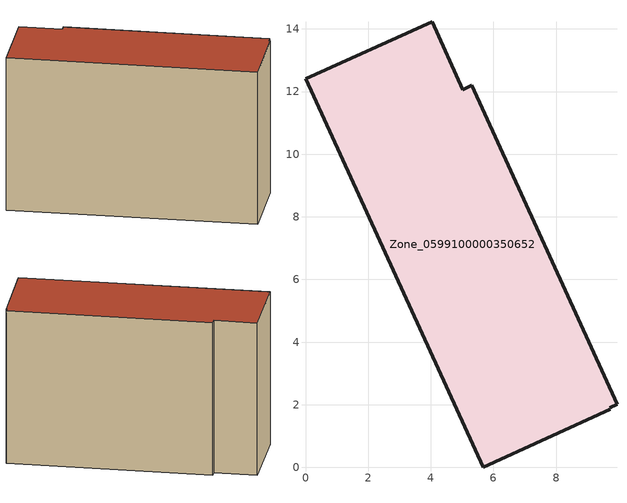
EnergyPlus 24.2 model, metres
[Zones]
Zone_0599100000350652
 floor ground (C_G): 5.67,0 0,12.41 4.04,14.23 5.02,12.06 5.31,12.19 9.94,2.01 9.71,1.91 9.73,1.86 z0
 wall outside (C_F): 5.02,12.06 4.04,14.23 0,12.41 5.67,0 9.73,1.86 9.71,1.91 9.94,2.01 5.31,12.19 5.02,12.06 z0:8.84
 roof outside (C_R): 9.94,2.01 5.31,12.19 5.02,12.06 4.04,14.23 0,12.41 5.67,0 9.73,1.86 9.71,1.91 z8.84
[BUILDING]
Pand.0599100000350652: North Axis=0; Terrain=City; Loads Convergence Tolerance Value=0.04; Temperature Convergence Tolerance Value=0.4; Solar Distribution=FullExterior; Maximum Number of Warmup Days=25; Minimum Number of Warmup Days=1
[Site:Location]
Rotterdam.The.Hague.AP_ZH_NLD Design_Conditions: Latitude=51.96; Longitude=4.45; Time Zone=1; Elevation=-4.5
[SITE:GROUNDTEMPERATURE:BUILDINGSURFACE]
18, 18, 18, 18, 18, 18, 18, 18, 18, 18, 18, 18
[MATERIAL] Thermal Absorptance=0.9; Solar Absorptance=0.7; Visible Absorptance=0.7
Name | Roughness | Thickness | Conductivity | Density | Specific Heat
G.TI.1992-2005 | MediumSmooth | 0.15 | 0.06 | 540 | 1210
F.TI.1992-2005 | Rough | 0.3 | 0.12 | 1920 | 840
R.TI.1992-2005 | MediumRough | 0.2 | 0.08 | 1500 | 1000
[CONSTRUCTION]
C_G: G.TI.1992-2005
C_F: F.TI.1992-2005
C_R: R.TI.1992-2005
[ZONE]
Zone_0599100000350652: Type=1; Multiplier=1; Ceiling Height=Autocalculate; Volume=Autocalculate; Floor Area=autocalculate; Part of Total Floor Area=Yes
[ZONEINFILTRATION:DESIGNFLOWRATE]
Infil_Zone_0599100000350652: Zone or ZoneList or Space or SpaceList=Zone_0599100000350652; Schedule=AlwaysOn; Design Flow Rate Calculation Method=Flow/Area; Flow Rate per Floor Area=0.0015; Constant Term Coefficient=1; Temperature Term Coefficient=0; Velocity Term Coefficient=0; Velocity Squared Term Coefficient=0
[HVACTEMPLATE:ZONE:IDEALLOADSAIRSYSTEM]
Zone_0599100000350652: Maximum Heating Supply Air Temperature=50; Minimum Cooling Supply Air Temperature=13; Maximum Heating Supply Air Humidity Ratio=0.0156; Minimum Cooling Supply Air Humidity Ratio=0.0077; Heating Limit=NoLimit; Cooling Limit=NoLimit; Dehumidification Control Type=ConstantSensibleHeatRatio; Cooling Sensible Heat Ratio=0.7; Dehumidification Setpoint=60; Humidification Control Type=None; Humidification Setpoint=30; Outdoor Air Method=None; Outdoor Air Flow Rate per Person=0.00944; Outdoor Air Flow Rate per Zone Floor Area=0; Outdoor Air Flow Rate per Zone=0; Demand Controlled Ventilation Type=None; Outdoor Air Economizer Type=NoEconomizer; Heat Recovery Type=None; Sensible Heat Recovery Effectiveness=0.7; Latent Heat Recovery Effectiveness=0.65
[ZONECONTROL:THERMOSTAT]
ThermostatControl_Zone_0599100000350652: Zone or ZoneList=Zone_0599100000350652; Control Type Schedule=DualSetpointControlType; Control 1=Thermostat_Zone_0599100000350652; Temperature Difference Between Cutout And Setpoint=0
[THERMOSTATSETPOINT:DUALSETPOINT]
Thermostat_Zone_0599100000350652: Heating Setpoint Temperature Schedule=HeatingSetpoint_Zone_0599100000350652; Cooling Setpoint Temperature Schedule=CoolingSetpoint_Zone_0599100000350652
[SCHEDULE:COMPACT]
HeatingSetpoint_Zone_0599100000350652: Through: 12/31, For: AllDays, Until: 24:00, 21
CoolingSetpoint_Zone_0599100000350652: Through: 12/31, For: AllDays, Until: 24:00, 24
DualSetpointControlType: Through: 12/31, For: AllDays, Until: 24:00, 4
AlwaysOn: Through: 12/31, For: AllDays, Until: 24:00, 1
